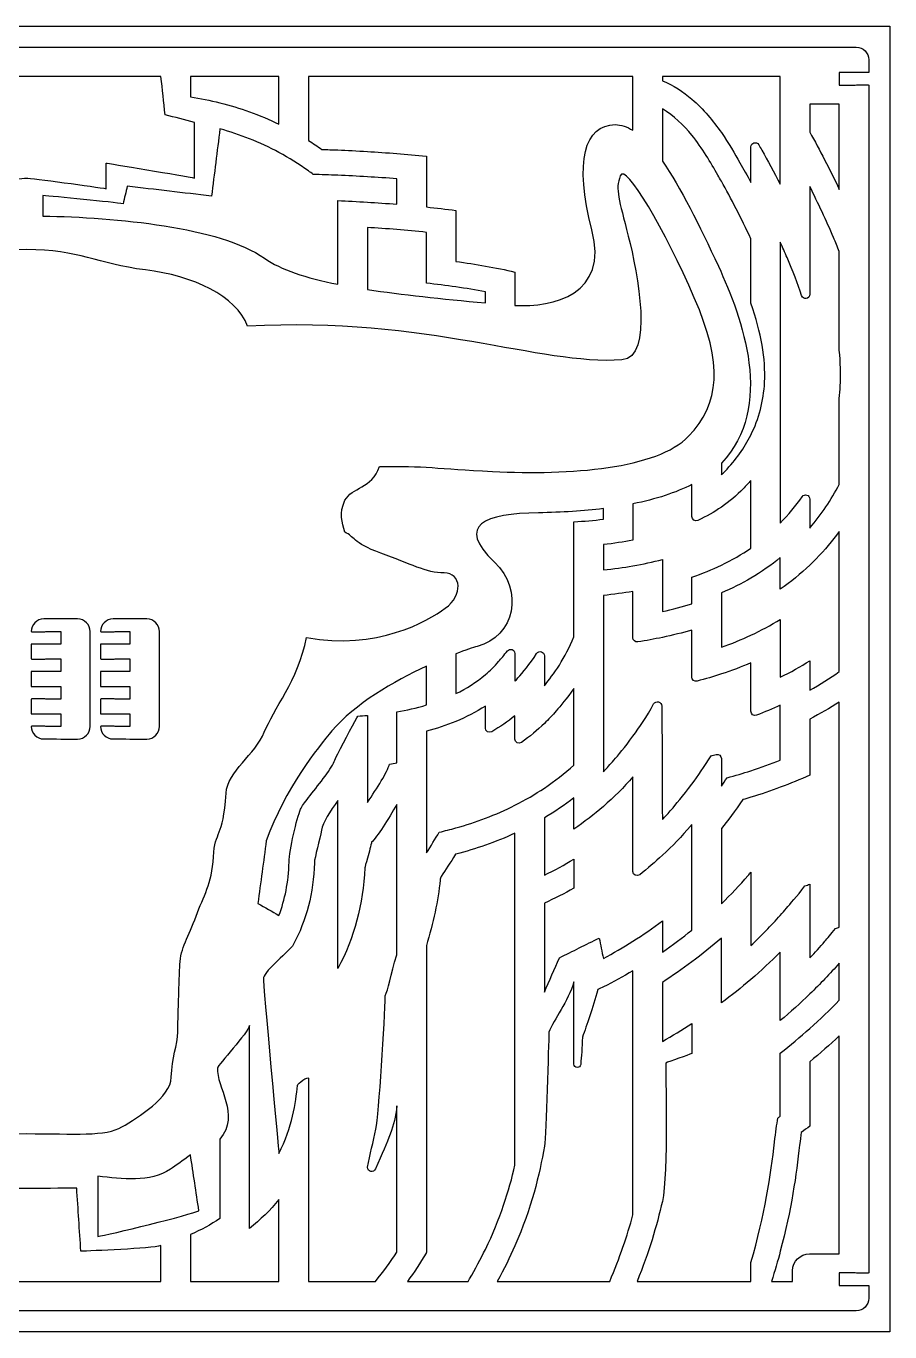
# Model space of a CAD drawing. Extents: x 110 to 520, y 70 to 380.
# Drawn here: x 315 to 520, y 70 to 380 of the extents above; entities that cross this region are included whole.
import ezdxf

# ---------------------------------------------------------------- set-up
doc = ezdxf.new("R2010")
doc.units = 0
doc.header["$MEASUREMENT"] = 0
doc.layers.add('DEFAULT', color=18, linetype='CONTINUOUS')

msp = doc.modelspace()

# ---------------------------------------------------------------- linework, layer by layer
at = {"layer": 'DEFAULT', "color": 18}
msp.add_lwpolyline([(520, 70), (110, 70), (110, 380), (520, 380)], close=True, dxfattribs=at)
at = {"layer": 'DEFAULT', "color": 1}
for points, knots in [([(511.5, 369), (511.72, 369), (512.28, 368.95), (513.25, 368.95), (514.21, 368.95), (515, 368.97), (515, 369), (515, 370), (515, 371), (515, 372), (515, 373.66), (513.66, 375), (512, 375), (380.67, 375), (249.33, 375), (117.99, 375), (116.34, 375), (115, 373.66), (115, 372), (115, 371), (115, 370), (115, 369), (115, 368.97), (115.78, 368.95), (116.75, 368.95), (117.71, 368.95), (118.27, 369), (118.5, 369), (119.66, 369), (120.83, 369), (122, 369), (122, 368), (122, 367), (122, 366), (120.83, 366), (119.66, 366), (118.5, 366), (118.27, 366), (117.71, 366.05), (116.75, 366.05), (115.78, 366.05), (115, 366.03), (115, 366), (115, 272), (115, 178), (115, 84), (115, 83.97), (115.78, 83.95), (116.75, 83.95), (117.71, 83.95), (118.27, 84), (118.5, 84), (119.66, 84), (120.83, 84), (122, 84), (122, 83), (122, 82), (122, 81), (120.83, 81), (119.66, 81), (118.5, 81), (118.27, 81), (117.71, 81.05), (116.75, 81.05), (115.78, 81.05), (115, 81.03), (115, 81), (115, 80), (115, 79), (115, 78), (115, 76.34), (116.34, 75), (117.99, 75), (249.33, 75), (380.67, 75), (512, 75), (513.66, 75), (515, 76.34), (515, 78), (515, 79), (515, 80), (515, 81), (515, 81.03), (514.21, 81.05), (513.25, 81.05), (512.28, 81.05), (511.72, 81), (511.5, 81), (510.33, 81), (509.16, 81), (508, 81), (508, 82), (508, 83), (508, 84), (509.16, 84), (510.33, 84), (511.5, 84), (511.72, 84), (512.28, 83.95), (513.25, 83.95), (514.21, 83.95), (515, 83.97), (515, 84), (515, 178), (515, 272), (515, 366), (515, 366.03), (514.21, 366.05), (513.25, 366.05), (512.28, 366.05), (511.72, 366), (511.5, 366), (510.33, 366), (509.16, 366), (508, 366), (508, 367), (508, 368), (508, 369), (509.16, 369), (510.33, 369), (511.5, 369)], [9.92, 9.92, 9.92, 9.92, 10.92, 10.92, 10.92, 11.94, 11.94, 11.94, 20.45, 20.45, 20.45, 21.45, 21.45, 21.45, 1138.32, 1138.32, 1138.32, 1139.32, 1139.32, 1139.32, 1147.83, 1147.83, 1147.83, 1148.83, 1148.83, 1148.83, 1149.83, 1149.83, 1149.83, 1159.75, 1159.75, 1159.75, 1168.25, 1168.25, 1168.25, 1178.17, 1178.17, 1178.17, 1179.17, 1179.17, 1179.17, 1180.17, 1180.17, 1180.17, 1979.54, 1979.54, 1979.54, 1980.54, 1980.54, 1980.54, 1981.54, 1981.54, 1981.54, 1991.46, 1991.46, 1991.46, 1999.96, 1999.96, 1999.96, 2009.88, 2009.88, 2009.88, 2010.88, 2010.88, 2010.88, 2011.88, 2011.88, 2011.88, 2020.39, 2020.39, 2020.39, 2021.39, 2021.39, 2021.39, 3138.26, 3138.26, 3138.26, 3139.26, 3139.26, 3139.26, 3147.79, 3147.79, 3147.79, 3148.79, 3148.79, 3148.79, 3149.79, 3149.79, 3149.79, 3159.71, 3159.71, 3159.71, 3168.21, 3168.21, 3168.21, 3178.13, 3178.13, 3178.13, 3179.13, 3179.13, 3179.13, 3180.15, 3180.15, 3180.15, 3979.54, 3979.54, 3979.54, 3980.54, 3980.54, 3980.54, 3981.54, 3981.54, 3981.54, 3991.46, 3991.46, 3991.46, 3999.96, 3999.96, 3999.96, 4009.88, 4009.88, 4009.88, 4009.88]), ([(283, 368), (304.33, 368), (325.67, 368), (347, 368), (347.34, 364.98), (347.67, 361.97), (348, 358.95), (350.34, 358.35), (352.67, 357.75), (355, 357.15), (355, 352.75), (355, 348.34), (355, 343.94), (352.7, 344.41), (334, 347.5), (334, 347.5), (334, 345.46), (334, 343.43), (334, 341.39), (331.73, 341.83), (316.11, 343.94), (315, 343.94), (313.89, 343.94), (298.27, 341.83), (296, 341.39), (296, 343.43), (296, 345.46), (296, 347.5), (296, 347.5), (277.3, 344.41), (274.99, 343.94), (274.99, 348.34), (274.99, 352.75), (274.99, 357.15), (277.33, 357.75), (279.66, 358.35), (281.99, 358.95), (282.33, 361.97), (282.66, 364.98), (283, 368)], [25.816685, 25.816685, 25.816685, 25.816685, 207.256685, 207.256685, 207.256685, 233.072271, 233.072271, 233.072271, 253.554793, 253.554793, 253.554793, 291.004793, 291.004793, 291.004793, 292.004793, 292.004793, 292.004793, 309.304793, 309.304793, 309.304793, 310.304793, 310.304793, 310.304793, 311.304793, 311.304793, 311.304793, 328.604793, 328.604793, 328.604793, 329.604793, 329.604793, 329.604793, 367.054793, 367.054793, 367.054793, 387.537315, 387.537315, 387.537315, 413.353999, 413.353999, 413.353999, 413.353999]), ([(354, 368), (361, 368), (368, 368), (375, 368), (375, 364.24), (375, 360.47), (375, 356.71), (372.73, 357.81), (370.39, 358.79), (368, 359.65), (365.71, 360.48), (363.37, 361.2), (361, 361.8), (358.69, 362.39), (356.36, 362.86), (354, 363.22), (354, 364.82), (354, 366.41), (354, 368)], [13.54, 13.54, 13.54, 13.54, 73.07, 73.07, 73.07, 105.08, 105.08, 105.08, 106.08, 106.08, 106.08, 107.08, 107.08, 107.08, 108.08, 108.08, 108.08, 121.62, 121.62, 121.62, 121.62]), ([(382, 368), (407.67, 368), (433.34, 368), (459, 368), (459, 363.75), (459, 359.51), (459, 355.26), (457.6, 356.14), (456.2, 356.61), (454.8, 356.61), (447.58, 356.61), (445.03, 347.93), (449.29, 331.6), (453.31, 316.19), (440.13, 313.25), (431, 313.67), (431, 316.32), (431, 318.97), (431, 321.62), (428.74, 322.14), (426.39, 322.61), (424, 323.04), (421.7, 323.44), (419.36, 323.81), (417, 324.14), (417, 328.17), (417, 332.21), (417, 336.24), (414.66, 336.55), (412.32, 336.82), (410, 337.07), (410, 341.09), (410, 345.11), (410, 349.13), (407.63, 349.37), (405.29, 349.57), (403, 349.75), (400.59, 349.94), (398.25, 350.1), (396, 350.23), (393.54, 350.38), (391.2, 350.5), (389, 350.59), (387.67, 350.64), (386.39, 350.69), (385.18, 350.73), (384.14, 351.46), (383.08, 352.17), (382, 352.84), (382, 357.9), (382, 362.95), (382, 368)], [42.96, 42.96, 42.96, 42.96, 261.23, 261.23, 261.23, 297.34, 297.34, 297.34, 298.34, 298.34, 298.34, 299.34, 299.34, 299.34, 300.34, 300.34, 300.34, 322.88, 322.88, 322.88, 323.88, 323.88, 323.88, 324.88, 324.88, 324.88, 359.19, 359.19, 359.19, 360.19, 360.19, 360.19, 394.39, 394.39, 394.39, 395.39, 395.39, 395.39, 396.39, 396.39, 396.39, 397.39, 397.39, 397.39, 398.39, 398.39, 398.39, 399.39, 399.39, 399.39, 442.35, 442.35, 442.35, 442.35]), ([(466, 368), (475.34, 368), (484.67, 368), (494, 368), (494, 359.49), (494, 350.97), (494, 342.46), (492.52, 345.33), (491.03, 348.08), (489.59, 350.58), (489.36, 350.98), (489.12, 351.4), (488.87, 351.83), (488.36, 352.71), (487, 352.35), (487, 351.33), (487, 348.52), (487, 345.7), (487, 342.88), (486.12, 344.53), (485.25, 346.1), (484.39, 347.58), (483.18, 349.7), (481.74, 352.19), (480, 354.71), (478.08, 357.48), (475.79, 360.3), (473, 362.67), (470.95, 364.42), (468.63, 365.94), (466, 367.03), (466, 367.36), (466, 367.68), (466, 368)], [2.74, 2.74, 2.74, 2.74, 82.11, 82.11, 82.11, 154.52, 154.52, 154.52, 155.52, 155.52, 155.52, 156.52, 156.52, 156.52, 157.52, 157.52, 157.52, 181.47, 181.47, 181.47, 182.47, 182.47, 182.47, 183.47, 183.47, 183.47, 184.47, 184.47, 184.47, 185.47, 185.47, 185.47, 188.21, 188.21, 188.21, 188.21]), ([(466, 360.36), (468.74, 358.76), (471.04, 356.54), (473, 354.1), (475.49, 351.02), (477.47, 347.6), (479.2, 344.59), (479.46, 344.13), (479.73, 343.66), (480, 343.18), (482.31, 339.07), (484.73, 334.34), (487, 329.52), (487, 324.41), (487, 319.3), (487, 314.19), (489.5, 307.14), (490.54, 301.08), (490.26, 295.44), (490.03, 290.99), (488.94, 286.8), (487, 282.91), (485.48, 279.86), (483.44, 276.99), (480.88, 274.33), (480.59, 274.04), (480.3, 273.75), (480, 273.47), (480, 274.39), (480, 275.31), (480, 276.23), (492.73, 289.55), (484.98, 310.78), (479.31, 322.98), (474.76, 332.77), (470.35, 341.72), (466, 347.92), (466, 352.07), (466, 356.21), (466, 360.36)], [35.25, 35.25, 35.25, 35.25, 36.25, 36.25, 36.25, 37.25, 37.25, 37.25, 38.25, 38.25, 38.25, 39.25, 39.25, 39.25, 82.68, 82.68, 82.68, 83.68, 83.68, 83.68, 84.68, 84.68, 84.68, 85.68, 85.68, 85.68, 86.68, 86.68, 86.68, 94.5, 94.5, 94.5, 95.5, 95.5, 95.5, 96.5, 96.5, 96.5, 131.75, 131.75, 131.75, 131.75]), ([(508, 361.47), (508, 354.73), (508, 347.99), (508, 341.25), (505.72, 346.01), (503.32, 350.66), (501, 354.8), (501, 357.02), (501, 359.25), (501, 361.47), (503.34, 361.47), (505.67, 361.47), (508, 361.47)], [19.84, 19.84, 19.84, 19.84, 77.17, 77.17, 77.17, 78.17, 78.17, 78.17, 97.09, 97.09, 97.09, 116.93, 116.93, 116.93, 116.93]), ([(383.15, 344.79), (384.99, 344.74), (386.95, 344.67), (389, 344.58), (391.24, 344.49), (393.58, 344.37), (396, 344.23), (398.27, 344.09), (400.62, 343.93), (403, 343.74), (403, 341.73), (403, 339.72), (403, 337.71), (400.61, 337.91), (398.26, 338.07), (396, 338.21), (393.56, 338.36), (391.21, 338.48), (389, 338.58), (389, 331.95), (389, 325.33), (389, 318.71), (381.39, 320.23), (375.43, 322.18), (371.6, 324.88), (360.96, 332.35), (336.28, 334.61), (319, 334.91), (319, 336.53), (319, 338.15), (319, 339.77), (321.36, 339.58), (335.95, 338.22), (338, 337.78), (338.33, 339.18), (338.67, 340.58), (339, 341.99), (345.67, 341.2), (352.33, 340.42), (359, 339.64), (359.67, 344.96), (360.34, 350.28), (361, 355.6), (363.38, 354.94), (365.72, 354.16), (368, 353.25), (370.4, 352.29), (372.74, 351.21), (375, 349.99), (377.43, 348.68), (379.77, 347.23), (382, 345.62), (382.39, 345.35), (382.77, 345.07), (383.15, 344.79)], [1, 1, 1, 1, 2, 2, 2, 3, 3, 3, 4, 4, 4, 21.07, 21.07, 21.07, 22.07, 22.07, 22.07, 23.07, 23.07, 23.07, 79.39, 79.39, 79.39, 80.39, 80.39, 80.39, 81.39, 81.39, 81.39, 95.18, 95.18, 95.18, 96.18, 96.18, 96.18, 108.441068, 108.441068, 108.441068, 165.530871, 165.530871, 165.530871, 211.144647, 211.144647, 211.144647, 212.144647, 212.144647, 212.144647, 213.144647, 213.144647, 213.144647, 214.144647, 214.144647, 214.144647, 215.144647, 215.144647, 215.144647, 215.144647]), ([(355.34, 168.69), (353.6, 163.83), (351.61, 161.09), (351.48, 157.23), (351.35, 153.37), (351.23, 151.63), (350.98, 141.25), (350.9, 137.9), (349.61, 135.24), (349.46, 130.44), (349.31, 125.65), (341.55, 120.94), (337.75, 118.66), (333.94, 116.37), (326.57, 117.06), (315, 117.06), (303.43, 117.06), (296.06, 116.37), (292.25, 118.66), (288.45, 120.94), (280.69, 125.65), (280.54, 130.44), (280.39, 135.24), (279.1, 137.9), (279.02, 141.25), (278.77, 151.63), (278.65, 153.37), (278.52, 157.23), (278.39, 161.09), (276.4, 163.83), (274.66, 168.69), (272.91, 173.54), (270.92, 176.16), (270.55, 182.76), (270.18, 189.35), (268.21, 186.94), (267.55, 197.86), (267.23, 203.09), (260.59, 207.03), (258.47, 212.39), (256.35, 217.74), (250.49, 224.63), (248.44, 234.82), (231.78, 231.78), (219.77, 238.68), (215.51, 241.8), (211.25, 244.92), (211.63, 250.17), (215.81, 250.17), (219.99, 250.17), (223.8, 252.37), (230.8, 254.88), (237.79, 257.39), (237.03, 258.91), (239.31, 259.82), (239.95, 262.26), (240.81, 264.31), (239.31, 267.42), (237.82, 270.53), (232.82, 270.16), (231.14, 275.45), (220.43, 275.64), (217.51, 274.94), (204.33, 274.27), (185.77, 273.34), (165.23, 274.88), (157.78, 282.64), (150.32, 290.4), (149.56, 299.68), (156.41, 315.5), (163.25, 331.32), (172.78, 347.8), (174, 344.46), (175.22, 341.11), (174.31, 338.98), (172.08, 330.15), (169.85, 321.33), (165.98, 301.25), (173.6, 300.75), (193.27, 299.43), (219.23, 310.99), (262.44, 308.76), (265.07, 315.96), (275.41, 320.75), (286.69, 322.13), (298.21, 323.53), (302.3, 326.94), (315, 326.94), (327.7, 326.94), (331.79, 323.53), (343.31, 322.13), (354.59, 320.75), (364.93, 315.96), (367.56, 308.76), (410.76, 310.99), (436.73, 299.43), (456.4, 300.75), (464.02, 301.25), (460.15, 321.33), (457.92, 330.15), (455.69, 338.98), (454.78, 341.11), (456, 344.46), (457.22, 347.8), (466.75, 331.32), (473.59, 315.5), (480.44, 299.68), (479.68, 290.4), (472.22, 282.64), (464.77, 274.88), (444.23, 273.34), (425.67, 274.27), (412.49, 274.94), (409.57, 275.64), (398.86, 275.45), (397.18, 270.16), (392.18, 270.53), (390.68, 267.42), (389.19, 264.31), (390.05, 262.26), (390.68, 259.82), (392.97, 258.91), (392.21, 257.39), (399.2, 254.88), (406.2, 252.37), (410.01, 250.17), (414.19, 250.17), (418.37, 250.17), (418.75, 244.92), (414.49, 241.8), (410.23, 238.68), (398.22, 231.78), (381.56, 234.82), (379.51, 224.63), (373.65, 217.74), (371.53, 212.39), (369.41, 207.03), (362.77, 203.09), (362.45, 197.86), (361.79, 186.94), (359.82, 189.35), (359.45, 182.76), (359.08, 176.16), (357.09, 173.54), (355.34, 168.69)], [1, 1, 1, 1, 2, 2, 2, 3, 3, 3, 4, 4, 4, 5, 5, 5, 6, 6, 6, 7, 7, 7, 8, 8, 8, 9, 9, 9, 10, 10, 10, 11, 11, 11, 12, 12, 12, 13, 13, 13, 14, 14, 14, 15, 15, 15, 16, 16, 16, 17, 17, 17, 18, 18, 18, 19, 19, 19, 20, 20, 20, 21, 21, 21, 22, 22, 22, 23, 23, 23, 24, 24, 24, 25, 25, 25, 26, 26, 26, 27, 27, 27, 28, 28, 28, 29, 29, 29, 30, 30, 30, 31, 31, 31, 32, 32, 32, 33, 33, 33, 34, 34, 34, 35, 35, 35, 36, 36, 36, 37, 37, 37, 38, 38, 38, 39, 39, 39, 40, 40, 40, 41, 41, 41, 42, 42, 42, 43, 43, 43, 44, 44, 44, 45, 45, 45, 46, 46, 46, 47, 47, 47, 48, 48, 48, 49, 49, 49, 49]), ([(508.23, 294.53), (508.18, 293.55), (508.1, 292.58), (508, 291.62), (508, 284.8), (508, 277.99), (508, 271.18), (506.1, 267.56), (503.76, 264.11), (501, 260.83), (501, 263.13), (501, 265.42), (501, 267.71), (501, 268.69), (499.75, 269.08), (499.18, 268.28), (497.65, 266.11), (495.92, 264.02), (494, 262.02), (494, 284.23), (494, 306.45), (494, 328.67), (494.55, 327.46), (495.09, 326.24), (495.62, 325.04), (496.97, 321.9), (498.12, 318.9), (499.05, 316.02), (499.41, 314.94), (501, 315.19), (501, 316.33), (501, 324.86), (501, 333.39), (501, 341.92), (502.97, 337.95), (504.89, 333.83), (506.63, 329.8), (507.11, 328.69), (507.57, 327.59), (508, 326.5), (508, 318.69), (508, 310.88), (508, 303.07), (508.3, 300.17), (508.37, 297.34), (508.23, 294.53)], [1, 1, 1, 1, 2, 2, 2, 59.93, 59.93, 59.93, 60.93, 60.93, 60.93, 80.42, 80.42, 80.42, 81.42, 81.42, 81.42, 82.42, 82.42, 82.42, 271.37, 271.37, 271.37, 272.37, 272.37, 272.37, 273.37, 273.37, 273.37, 274.37, 274.37, 274.37, 346.89, 346.89, 346.89, 347.89, 347.89, 347.89, 348.89, 348.89, 348.89, 415.31, 415.31, 415.31, 416.31, 416.31, 416.31, 416.31]), ([(417, 318.08), (419.37, 317.74), (421.71, 317.36), (424, 316.94), (424, 316.05), (424, 315.16), (424, 314.28), (413.57, 315.25), (404.1, 316.22), (396, 317.48), (396, 322.38), (396, 327.29), (396, 332.2), (398.26, 332.06), (400.6, 331.89), (403, 331.69), (405.3, 331.5), (407.64, 331.28), (410, 331.03), (410, 327), (410, 322.98), (410, 318.96), (412.33, 318.7), (414.68, 318.41), (417, 318.08)], [1, 1, 1, 1, 2, 2, 2, 9.55, 9.55, 9.55, 10.55, 10.55, 10.55, 52.28, 52.28, 52.28, 53.28, 53.28, 53.28, 54.28, 54.28, 54.28, 88.48, 88.48, 88.48, 89.48, 89.48, 89.48, 89.48]), ([(473, 249.19), (473, 247.08), (473, 244.98), (473, 242.87), (470.77, 242.17), (468.43, 241.56), (466, 241.01), (466, 245.13), (466, 249.25), (466, 253.36), (463.78, 252.78), (461.45, 252.28), (459, 251.86), (456.77, 251.47), (454.43, 251.14), (452, 250.88), (452, 252.89), (452, 254.89), (452, 256.9), (454.45, 257.18), (456.78, 257.52), (459, 257.94), (459, 260.82), (459, 263.7), (459, 266.58), (464.53, 267.69), (469.21, 269.23), (473, 271.18), (473, 268.64), (473, 266.1), (473, 263.56), (473, 262.83), (473.77, 262.34), (474.43, 262.65), (476.45, 263.6), (478.31, 264.65), (480, 265.81), (481.94, 267.13), (483.67, 268.58), (485.2, 270.17), (485.83, 270.83), (486.43, 271.49), (487, 272.16), (487, 266.8), (487, 261.43), (487, 256.06), (484.85, 254.58), (482.52, 253.23), (480, 252.02), (477.81, 250.97), (475.48, 250.03), (473, 249.19)], [1, 1, 1, 1, 18.9, 18.9, 18.9, 19.9, 19.9, 19.9, 54.9, 54.9, 54.9, 55.9, 55.9, 55.9, 56.9, 56.9, 56.9, 73.98, 73.98, 73.98, 74.98, 74.98, 74.98, 99.48, 99.48, 99.48, 100.48, 100.48, 100.48, 122.07, 122.07, 122.07, 123.07, 123.07, 123.07, 124.07, 124.07, 124.07, 125.07, 125.07, 125.07, 126.07, 126.07, 126.07, 171.72, 171.72, 171.72, 172.72, 172.72, 172.72, 173.72, 173.72, 173.72, 173.72]), ([(438, 223.41), (438, 225.77), (438, 228.13), (438, 230.49), (438, 231.49), (436.71, 231.87), (436.16, 231.04), (434.5, 228.51), (432.82, 226.54), (431.7, 225.24), (431.47, 224.97), (431.24, 224.71), (431, 224.45), (431, 226.65), (431, 228.84), (431, 231.03), (431, 231.98), (429.8, 232.4), (429.22, 231.65), (428.45, 230.66), (427.73, 229.82), (427.15, 229.15), (426.18, 228.01), (425.12, 226.98), (424, 226.03), (421.87, 224.23), (419.5, 222.74), (417, 221.52), (417, 224.68), (417, 227.84), (417, 231), (419.27, 231.87), (421.05, 232.46), (422.06, 232.72), (430.98, 235.07), (433.2, 246.04), (426.16, 252.77), (416.91, 261.62), (423.78, 264.29), (436.62, 264.47), (442.2, 264.54), (447.33, 264.88), (452, 265.46), (452, 264.62), (452, 263.77), (452, 262.93), (449.78, 262.67), (447.44, 262.46), (445, 262.32), (445, 253.21), (445, 244.1), (445, 234.99), (442.99, 230), (440.15, 226.06), (438, 223.41)], [1, 1, 1, 1, 21.07, 21.07, 21.07, 22.07, 22.07, 22.07, 23.07, 23.07, 23.07, 24.07, 24.07, 24.07, 42.71, 42.71, 42.71, 43.71, 43.71, 43.71, 44.71, 44.71, 44.71, 45.71, 45.71, 45.71, 46.71, 46.71, 46.71, 73.57, 73.57, 73.57, 74.57, 74.57, 74.57, 75.57, 75.57, 75.57, 76.57, 76.57, 76.57, 77.57, 77.57, 77.57, 84.73, 84.73, 84.73, 85.73, 85.73, 85.73, 163.19, 163.19, 163.19, 164.19, 164.19, 164.19, 164.19]), ([(508, 226.77), (505.76, 225.19), (503.43, 223.71), (501, 222.33), (501, 224.66), (501, 226.99), (501, 229.32), (498.77, 227.92), (496.43, 226.62), (494, 225.42), (494, 229.99), (494, 234.56), (494, 239.13), (491.78, 237.78), (489.45, 236.53), (487, 235.4), (484.77, 234.35), (482.44, 233.4), (480, 232.54), (480, 236.84), (480, 241.14), (480, 245.43), (482.48, 246.49), (484.81, 247.66), (487, 248.95), (489.52, 250.42), (491.85, 252.05), (494, 253.83), (494, 251.32), (494, 248.81), (494, 246.3), (496.51, 248.05), (498.85, 249.96), (501, 252.05), (501.51, 252.53), (502.01, 253.03), (502.5, 253.55), (504.51, 255.62), (506.34, 257.77), (508, 260), (508, 248.92), (508, 237.84), (508, 226.77)], [94.2, 94.2, 94.2, 94.2, 95.2, 95.2, 95.2, 115.02, 115.02, 115.02, 116.02, 116.02, 116.02, 154.87, 154.87, 154.87, 155.87, 155.87, 155.87, 156.87, 156.87, 156.87, 193.42, 193.42, 193.42, 194.42, 194.42, 194.42, 195.42, 195.42, 195.42, 216.76, 216.76, 216.76, 217.76, 217.76, 217.76, 218.76, 218.76, 218.76, 219.76, 219.76, 219.76, 313.96, 313.96, 313.96, 313.96]), ([(488.35, 216.41), (490.29, 217.15), (492.17, 217.93), (494, 218.77), (494, 214.42), (494, 210.07), (494, 205.73), (491.73, 204.83), (489.4, 203.99), (487, 203.22), (485.16, 202.63), (483.27, 202.06), (481.35, 201.54), (480.9, 200.85), (480.45, 200.17), (480, 199.53), (480, 201.71), (480, 203.9), (480, 206.09), (480, 206.74), (479.38, 207.22), (478.75, 207.06), (478.35, 206.95), (477.96, 206.85), (477.55, 206.75), (475.98, 204.21), (474.42, 201.96), (473, 200.05), (470.87, 197.19), (469.08, 195.1), (468.14, 193.99), (467.45, 193.18), (466.73, 192.39), (466, 191.61), (466, 191.61), (465.96, 210.22), (465.87, 218.58), (465.85, 219.61), (464.42, 219.98), (463.93, 219.08), (462.28, 216.1), (460.56, 213.52), (459, 211.39), (457.11, 208.78), (455.45, 206.85), (454.47, 205.71), (453.68, 204.78), (452.85, 203.88), (452, 203), (452, 216.95), (452, 230.89), (452, 244.84), (454.42, 245.1), (456.75, 245.4), (459, 245.77), (459, 242.11), (459, 238.45), (459, 234.79), (459, 234.18), (459.55, 233.71), (460.16, 233.8), (462.16, 234.11), (464.11, 234.47), (466, 234.87), (468.42, 235.38), (470.75, 235.96), (473, 236.6), (473, 232.89), (473, 229.18), (473, 225.46), (473, 224.81), (473.62, 224.32), (474.25, 224.49), (476.22, 225.01), (478.14, 225.58), (480, 226.2), (482.42, 226.99), (484.75, 227.86), (487, 228.82), (487, 225), (487, 221.17), (487, 217.35), (487, 216.65), (487.7, 216.16), (488.35, 216.41)], [1, 1, 1, 1, 2, 2, 2, 38.97, 38.97, 38.97, 39.97, 39.97, 39.97, 40.97, 40.97, 40.97, 41.97, 41.97, 41.97, 60.57, 60.57, 60.57, 61.57, 61.57, 61.57, 62.57, 62.57, 62.57, 63.57, 63.57, 63.57, 64.57, 64.57, 64.57, 65.57, 65.57, 65.57, 66.57, 66.57, 66.57, 67.57, 67.57, 67.57, 68.57, 68.57, 68.57, 69.57, 69.57, 69.57, 70.57, 70.57, 70.57, 189.18, 189.18, 189.18, 190.18, 190.18, 190.18, 221.31, 221.31, 221.31, 222.31, 222.31, 222.31, 223.31, 223.31, 223.31, 224.31, 224.31, 224.31, 255.9, 255.9, 255.9, 256.9, 256.9, 256.9, 257.9, 257.9, 257.9, 258.9, 258.9, 258.9, 291.43, 291.43, 291.43, 292.43, 292.43, 292.43, 292.43]), ([(330.21, 236.25), (330.21, 228.75), (330.21, 221.25), (330.21, 213.76), (330.21, 212.1), (328.87, 210.75), (327.21, 210.75), (324.55, 210.75), (321.88, 210.76), (319.21, 210.76), (317.56, 210.76), (316.21, 212.1), (316.21, 213.76), (316.21, 213.78), (316.99, 213.8), (317.96, 213.8), (318.93, 213.8), (319.43, 213.76), (319.71, 213.76), (320.88, 213.76), (322.04, 213.76), (323.21, 213.76), (323.21, 214.75), (323.21, 215.75), (323.21, 216.75), (322.04, 216.75), (320.88, 216.75), (319.71, 216.75), (319.43, 216.75), (318.93, 216.7), (317.96, 216.7), (316.99, 216.7), (316.21, 216.73), (316.21, 216.75), (316.21, 217.92), (316.21, 219.09), (316.21, 220.25), (316.21, 220.28), (316.99, 220.3), (317.96, 220.3), (318.93, 220.3), (319.43, 220.25), (319.71, 220.25), (320.88, 220.25), (322.04, 220.25), (323.21, 220.25), (323.21, 221.25), (323.21, 222.25), (323.21, 223.25), (322.04, 223.25), (320.88, 223.25), (319.71, 223.25), (319.43, 223.25), (318.93, 223.2), (317.96, 223.2), (316.99, 223.2), (316.21, 223.22), (316.21, 223.25), (316.21, 224.42), (316.21, 225.59), (316.21, 226.75), (316.21, 226.78), (316.99, 226.8), (317.96, 226.8), (318.93, 226.8), (319.43, 226.75), (319.71, 226.75), (320.88, 226.75), (322.04, 226.75), (323.21, 226.75), (323.21, 227.75), (323.21, 228.75), (323.21, 229.75), (322.04, 229.75), (320.88, 229.75), (319.71, 229.75), (319.43, 229.75), (318.93, 229.7), (317.96, 229.7), (316.99, 229.7), (316.21, 229.72), (316.21, 229.75), (316.21, 230.92), (316.21, 232.08), (316.21, 233.25), (316.21, 233.27), (316.99, 233.3), (317.96, 233.3), (318.93, 233.3), (319.43, 233.25), (319.71, 233.25), (320.88, 233.25), (322.04, 233.25), (323.21, 233.25), (323.21, 234.25), (323.21, 235.25), (323.21, 236.24), (322.04, 236.24), (320.88, 236.24), (319.71, 236.24), (319.43, 236.24), (318.93, 236.2), (317.96, 236.2), (316.99, 236.2), (316.21, 236.22), (316.21, 236.24), (316.21, 237.9), (317.56, 239.25), (319.21, 239.25), (321.88, 239.25), (324.55, 239.25), (327.21, 239.25), (328.87, 239.25), (330.21, 237.91), (330.21, 236.25)], [1, 1, 1, 1, 64.76, 64.76, 64.76, 65.76, 65.76, 65.76, 88.430002, 88.430002, 88.430002, 89.430002, 89.430002, 89.430002, 90.430002, 90.430002, 90.430002, 91.430002, 91.430002, 91.430002, 101.350002, 101.350002, 101.350002, 109.850002, 109.850002, 109.850002, 119.770002, 119.770002, 119.770002, 120.770002, 120.770002, 120.770002, 121.770002, 121.770002, 121.770002, 131.690002, 131.690002, 131.690002, 132.690002, 132.690002, 132.690002, 133.690002, 133.690002, 133.690002, 143.610002, 143.610002, 143.610002, 152.110002, 152.110002, 152.110002, 162.030002, 162.030002, 162.030002, 163.030002, 163.030002, 163.030002, 164.030002, 164.030002, 164.030002, 173.950002, 173.950002, 173.950002, 174.950002, 174.950002, 174.950002, 175.950002, 175.950002, 175.950002, 185.870002, 185.870002, 185.870002, 194.370002, 194.370002, 194.370002, 204.290002, 204.290002, 204.290002, 205.290002, 205.290002, 205.290002, 206.290002, 206.290002, 206.290002, 216.200002, 216.200002, 216.200002, 217.200002, 217.200002, 217.200002, 218.200002, 218.200002, 218.200002, 228.120002, 228.120002, 228.120002, 236.620002, 236.620002, 236.620002, 246.540002, 246.540002, 246.540002, 247.540002, 247.540002, 247.540002, 248.540002, 248.540002, 248.540002, 249.540002, 249.540002, 249.540002, 272.210002, 272.210002, 272.210002, 273.210002, 273.210002, 273.210002, 273.210002]), ([(346.64, 236.25), (346.64, 228.75), (346.64, 221.25), (346.64, 213.76), (346.64, 212.1), (345.29, 210.75), (343.64, 210.75), (340.97, 210.75), (338.3, 210.76), (335.64, 210.76), (333.98, 210.76), (332.64, 212.1), (332.64, 213.76), (332.64, 213.78), (333.42, 213.8), (334.39, 213.8), (335.35, 213.8), (335.85, 213.76), (336.14, 213.76), (337.3, 213.76), (338.47, 213.76), (339.64, 213.76), (339.64, 214.75), (339.64, 215.75), (339.64, 216.75), (338.47, 216.75), (337.3, 216.75), (336.14, 216.75), (335.85, 216.75), (335.35, 216.7), (334.39, 216.7), (333.42, 216.7), (332.64, 216.73), (332.64, 216.75), (332.64, 217.92), (332.64, 219.09), (332.64, 220.25), (332.64, 220.28), (333.42, 220.3), (334.39, 220.3), (335.35, 220.3), (335.85, 220.25), (336.14, 220.25), (337.3, 220.25), (338.47, 220.25), (339.64, 220.25), (339.64, 221.25), (339.64, 222.25), (339.64, 223.25), (338.47, 223.25), (337.3, 223.25), (336.14, 223.25), (335.85, 223.25), (335.35, 223.2), (334.39, 223.2), (333.42, 223.2), (332.64, 223.22), (332.64, 223.25), (332.64, 224.42), (332.64, 225.59), (332.64, 226.75), (332.64, 226.78), (333.42, 226.8), (334.39, 226.8), (335.35, 226.8), (335.85, 226.75), (336.14, 226.75), (337.3, 226.75), (338.47, 226.75), (339.64, 226.75), (339.64, 227.75), (339.64, 228.75), (339.64, 229.75), (338.47, 229.75), (337.3, 229.75), (336.14, 229.75), (335.85, 229.75), (335.35, 229.7), (334.39, 229.7), (333.42, 229.7), (332.64, 229.72), (332.64, 229.75), (332.64, 230.92), (332.64, 232.08), (332.64, 233.25), (332.64, 233.27), (333.42, 233.3), (334.39, 233.3), (335.35, 233.3), (335.85, 233.25), (336.14, 233.25), (337.3, 233.25), (338.47, 233.25), (339.64, 233.25), (339.64, 234.25), (339.64, 235.25), (339.64, 236.24), (338.47, 236.24), (337.3, 236.24), (336.14, 236.24), (335.85, 236.24), (335.35, 236.2), (334.39, 236.2), (333.42, 236.2), (332.64, 236.22), (332.64, 236.24), (332.64, 237.9), (333.98, 239.25), (335.64, 239.25), (338.3, 239.25), (340.97, 239.25), (343.64, 239.25), (345.29, 239.25), (346.64, 237.91), (346.64, 236.25)], [1, 1, 1, 1, 64.76, 64.76, 64.76, 65.76, 65.76, 65.76, 88.430002, 88.430002, 88.430002, 89.430002, 89.430002, 89.430002, 90.430002, 90.430002, 90.430002, 91.430002, 91.430002, 91.430002, 101.350002, 101.350002, 101.350002, 109.850002, 109.850002, 109.850002, 119.770002, 119.770002, 119.770002, 120.770002, 120.770002, 120.770002, 121.770002, 121.770002, 121.770002, 131.690002, 131.690002, 131.690002, 132.690002, 132.690002, 132.690002, 133.690002, 133.690002, 133.690002, 143.610002, 143.610002, 143.610002, 152.110002, 152.110002, 152.110002, 162.030002, 162.030002, 162.030002, 163.030002, 163.030002, 163.030002, 164.030002, 164.030002, 164.030002, 173.950002, 173.950002, 173.950002, 174.950002, 174.950002, 174.950002, 175.950002, 175.950002, 175.950002, 185.870002, 185.870002, 185.870002, 194.370002, 194.370002, 194.370002, 204.290002, 204.290002, 204.290002, 205.290002, 205.290002, 205.290002, 206.290002, 206.290002, 206.290002, 216.200002, 216.200002, 216.200002, 217.200002, 217.200002, 217.200002, 218.200002, 218.200002, 218.200002, 228.120002, 228.120002, 228.120002, 236.620002, 236.620002, 236.620002, 246.540002, 246.540002, 246.540002, 247.540002, 247.540002, 247.540002, 248.540002, 248.540002, 248.540002, 249.540002, 249.540002, 249.540002, 272.210002, 272.210002, 272.210002, 273.210002, 273.210002, 273.210002, 273.210002]), ([(403, 205.06), (402.42, 204.97), (401.84, 204.89), (401.25, 204.82), (400.69, 202.83), (398.3, 199.12), (396, 195.67), (396, 202.57), (396, 209.46), (396, 216.36), (395.21, 216.29), (394.44, 216.25), (393.7, 216.21), (393.35, 215.54), (390.51, 210.24), (389, 207.26), (388.57, 206.41), (388.24, 205.74), (388.12, 205.44), (387.27, 203.27), (384.12, 199.58), (382, 196.84), (381.12, 195.7), (380.42, 194.72), (380.14, 194.09), (379.23, 192.05), (377.49, 184.34), (377.41, 181.56), (377.28, 176.72), (376.42, 172.59), (375, 168.88), (373.34, 169.83), (371.67, 170.78), (370, 171.72), (370.67, 176.68), (371.34, 181.65), (372, 186.61), (376.42, 198.95), (384.28, 208.79), (387.57, 212.67), (392.99, 219.08), (402.29, 224.43), (410, 228.01), (410, 224.95), (410, 221.89), (410, 218.83), (407.66, 218.13), (405.3, 217.6), (403, 217.21), (403, 213.16), (403, 209.11), (403, 205.06)], [34.45, 34.45, 34.45, 34.45, 35.45, 35.45, 35.45, 36.45, 36.45, 36.45, 95.08, 95.08, 95.08, 96.08, 96.08, 96.08, 97.08, 97.08, 97.08, 98.08, 98.08, 98.08, 99.08, 99.08, 99.08, 100.08, 100.08, 100.08, 101.08, 101.08, 101.08, 102.08, 102.08, 102.08, 118.385671, 118.385671, 118.385671, 160.964878, 160.964878, 160.964878, 161.964878, 161.964878, 161.964878, 162.964878, 162.964878, 162.964878, 189.004878, 189.004878, 189.004878, 190.004878, 190.004878, 190.004878, 224.454878, 224.454878, 224.454878, 224.454878]), ([(417, 214.94), (419.42, 215.94), (421.78, 217.14), (424, 218.58), (424, 216.84), (424, 215.1), (424, 213.35), (424, 212.58), (424.84, 212.1), (425.51, 212.49), (427.47, 213.63), (429.3, 214.89), (431, 216.26), (431, 214.42), (431, 212.59), (431, 210.75), (431, 209.94), (431.92, 209.46), (432.58, 209.93), (434.53, 211.32), (436.33, 212.83), (438, 214.45), (438.99, 215.4), (439.93, 216.39), (440.81, 217.43), (441.81, 218.59), (443.34, 220.38), (445, 222.72), (445, 216.67), (445, 210.62), (445, 204.57), (442.84, 202.6), (440.5, 200.78), (438, 199.11), (435.79, 197.63), (433.46, 196.26), (431, 195.03), (428.76, 193.89), (426.43, 192.86), (424, 191.94), (421.74, 191.08), (419.41, 190.31), (417, 189.64), (415.71, 189.28), (414.39, 188.94), (413.05, 188.64), (412.11, 187.03), (411.05, 185.31), (410, 183.71), (410, 193.33), (410, 202.96), (410, 212.59), (412.36, 213.21), (414.71, 213.98), (417, 214.94)], [1, 1, 1, 1, 2, 2, 2, 16.82, 16.82, 16.82, 17.82, 17.82, 17.82, 18.82, 18.82, 18.82, 34.43, 34.43, 34.43, 35.43, 35.43, 35.43, 36.43, 36.43, 36.43, 37.43, 37.43, 37.43, 38.43, 38.43, 38.43, 89.87, 89.87, 89.87, 90.87, 90.87, 90.87, 91.87, 91.87, 91.87, 92.87, 92.87, 92.87, 93.87, 93.87, 93.87, 94.87, 94.87, 94.87, 95.87, 95.87, 95.87, 177.74, 177.74, 177.74, 178.74, 178.74, 178.74, 178.74]), ([(508, 166.09), (507.7, 165.97), (507.4, 165.86), (507.1, 165.75), (506, 164.41), (505.14, 163.41), (504.58, 162.75), (503.42, 161.4), (502.23, 160.07), (501, 158.77), (501, 164.61), (501, 170.45), (501, 176.3), (500.61, 176.16), (500.23, 176.02), (499.84, 175.88), (497.85, 173.34), (496.29, 171.52), (495.47, 170.56), (494.99, 170), (494.5, 169.44), (494, 168.89), (491.8, 166.42), (489.46, 164.03), (487, 161.73), (487, 167.53), (487, 173.33), (487, 179.13), (486.75, 178.83), (486.53, 178.57), (486.36, 178.37), (484.36, 176.04), (482.24, 173.79), (480, 171.62), (480, 177.58), (480, 183.53), (480, 189.49), (481.44, 191.28), (483.23, 193.62), (485.11, 196.36), (485.74, 196.55), (486.38, 196.74), (487, 196.93), (489.39, 197.66), (491.73, 198.44), (494, 199.29), (496.39, 200.18), (498.73, 201.14), (501, 202.16), (501, 206.6), (501, 211.05), (501, 215.5), (503.42, 216.75), (505.75, 218.09), (508, 219.53), (508, 201.72), (508, 183.91), (508, 166.09)], [151.46, 151.46, 151.46, 151.46, 152.46, 152.46, 152.46, 153.46, 153.46, 153.46, 154.46, 154.46, 154.46, 204.15, 204.15, 204.15, 205.15, 205.15, 205.15, 206.15, 206.15, 206.15, 207.15, 207.15, 207.15, 208.15, 208.15, 208.15, 257.46, 257.46, 257.46, 258.46, 258.46, 258.46, 259.46, 259.46, 259.46, 310.1, 310.1, 310.1, 311.1, 311.1, 311.1, 312.1, 312.1, 312.1, 313.1, 313.1, 313.1, 314.1, 314.1, 314.1, 351.92, 351.92, 351.92, 352.92, 352.92, 352.92, 504.38, 504.38, 504.38, 504.38]), ([(452, 158.65), (451.67, 160.27), (451.33, 161.89), (451, 163.51), (447.86, 161.95), (444.72, 160.38), (441.58, 158.82), (440.39, 156.11), (439.19, 153.39), (438, 150.67), (438, 157.71), (438, 164.76), (438, 171.8), (440.41, 172.88), (442.74, 174.06), (445, 175.32), (445, 177.63), (445, 179.94), (445, 182.25), (442.75, 180.88), (440.42, 179.6), (438, 178.42), (438, 182.96), (438, 187.49), (438, 192.03), (440.46, 193.48), (442.8, 195.06), (445, 196.76), (445, 194.3), (445, 191.83), (445, 189.37), (447.46, 191.04), (449.8, 192.83), (452, 194.74), (454.52, 196.93), (456.86, 199.28), (459, 201.78), (459, 194.29), (459, 186.81), (459, 179.32), (459, 178.48), (459.97, 178.02), (460.63, 178.54), (462.49, 180), (464.28, 181.54), (466, 183.14), (468.38, 185.34), (470.61, 187.66), (472.69, 190.09), (472.79, 190.2), (472.89, 190.32), (473, 190.45), (473, 182.11), (473, 173.76), (473, 165.41), (470.75, 163.59), (468.42, 161.84), (466, 160.17), (466, 162.63), (466, 165.09), (466, 167.55), (463.75, 165.86), (461.41, 164.25), (459, 162.73), (456.74, 161.29), (454.4, 159.92), (452, 158.65)], [1, 1, 1, 1, 15.059819, 15.059819, 15.059819, 44.88459, 44.88459, 44.88459, 70.117287, 70.117287, 70.117287, 130.007287, 130.007287, 130.007287, 131.007287, 131.007287, 131.007287, 150.657287, 150.657287, 150.657287, 151.657287, 151.657287, 151.657287, 190.217287, 190.217287, 190.217287, 191.217287, 191.217287, 191.217287, 212.157287, 212.157287, 212.157287, 213.157287, 213.157287, 213.157287, 214.157287, 214.157287, 214.157287, 277.817287, 277.817287, 277.817287, 278.817287, 278.817287, 278.817287, 279.817287, 279.817287, 279.817287, 280.817287, 280.817287, 280.817287, 281.817287, 281.817287, 281.817287, 352.787287, 352.787287, 352.787287, 353.787287, 353.787287, 353.787287, 374.717287, 374.717287, 374.717287, 375.717287, 375.717287, 375.717287, 376.717287, 376.717287, 376.717287, 376.717287]), ([(403, 159.48), (401.44, 154.8), (400.91, 151.03), (400.24, 149.81), (400.19, 144.59), (398.69, 121.29), (398, 118.15), (397.33, 115.13), (396.67, 112.11), (396, 109.09), (396, 108), (397.49, 107.7), (397.92, 108.69), (401.11, 115.95), (402.39, 118.55), (403, 123.64), (403, 112.07), (403, 100.51), (403, 88.95), (401.43, 86.52), (399.73, 84.2), (397.91, 82), (392.61, 82), (387.3, 82), (382, 82), (382, 98.07), (382, 114.14), (382, 130.21), (382, 130.83), (379.43, 128.87), (379.39, 128.5), (379.01, 124.45), (378.13, 118.57), (375, 112.36), (375, 112.36), (371.15, 153.04), (371.34, 154.11), (371.63, 155.79), (377.71, 160.6), (378.38, 161.87), (379.97, 164.83), (381.17, 167.9), (382, 171.13), (382.85, 174.39), (383.31, 177.79), (383.41, 181.39), (383.45, 182.63), (384.76, 186.97), (385.11, 189.11), (385.4, 190.9), (387.14, 193.56), (389, 196.17), (389, 182.87), (389, 169.57), (389, 156.28), (392.93, 163.66), (395.02, 171.49), (395.37, 180.17), (395.41, 180.32), (395.69, 181.3), (396, 182.44), (396.41, 183.92), (396.88, 185.68), (397, 186.26), (398.28, 187.48), (400.97, 191.78), (403, 195.23), (403, 183.31), (403, 171.4), (403, 159.48)], [101.34, 101.34, 101.34, 101.34, 102.34, 102.34, 102.34, 103.34, 103.34, 103.34, 129.658034, 129.658034, 129.658034, 130.658034, 130.658034, 130.658034, 131.658034, 131.658034, 131.658034, 229.998034, 229.998034, 229.998034, 230.998034, 230.998034, 230.998034, 276.078034, 276.078034, 276.078034, 412.728034, 412.728034, 412.728034, 413.728034, 413.728034, 413.728034, 414.728034, 414.728034, 414.728034, 415.728034, 415.728034, 415.728034, 416.728034, 416.728034, 416.728034, 417.728034, 417.728034, 417.728034, 418.728034, 418.728034, 418.728034, 419.728034, 419.728034, 419.728034, 420.728034, 420.728034, 420.728034, 533.798034, 533.798034, 533.798034, 534.798034, 534.798034, 534.798034, 535.798034, 535.798034, 535.798034, 536.798034, 536.798034, 536.798034, 537.798034, 537.798034, 537.798034, 639.138034, 639.138034, 639.138034, 639.138034]), ([(420.24, 82.59), (420.12, 82.39), (420, 82.19), (419.89, 82), (415.09, 82), (410.3, 82), (405.51, 82), (407.07, 84.14), (408.54, 86.37), (409.91, 88.69), (409.94, 88.74), (409.97, 88.8), (410, 88.85), (410, 113.15), (410, 137.44), (410, 161.73), (411.54, 166.91), (412.87, 172.55), (413.23, 177.22), (413.32, 177.54), (413.41, 177.85), (413.49, 178.15), (414.52, 179.62), (415.67, 181.38), (416.91, 183.4), (416.94, 183.41), (416.97, 183.42), (417, 183.43), (419.4, 184.05), (421.73, 184.76), (424, 185.55), (426.41, 186.4), (428.75, 187.34), (431, 188.38), (431, 162.11), (431, 135.83), (431, 109.56), (429.66, 103.61), (427.52, 96.84), (424, 89.59), (422.89, 87.3), (421.64, 84.96), (420.24, 82.59)], [1, 1, 1, 1, 2, 2, 2, 42.77, 42.77, 42.77, 43.77, 43.77, 43.77, 44.77, 44.77, 44.77, 251.35, 251.35, 251.35, 252.35, 252.35, 252.35, 253.35, 253.35, 253.35, 254.35, 254.35, 254.35, 255.35, 255.35, 255.35, 256.35, 256.35, 256.35, 257.35, 257.35, 257.35, 480.76, 480.76, 480.76, 481.76, 481.76, 481.76, 482.76, 482.76, 482.76, 482.76]), ([(508, 148.73), (505.77, 146.44), (503.43, 144.2), (501, 142.03), (498.74, 140.01), (496.41, 138.05), (494, 136.15), (494, 131.17), (494, 126.19), (494, 121.2), (493.79, 121.06), (493.58, 120.91), (493.37, 120.76), (493.17, 119.22), (492.92, 117.35), (492.61, 115.08), (491.79, 107.44), (490.35, 97.69), (487, 86.46), (487, 84.97), (487, 83.48), (487, 82), (478.01, 82), (469.01, 82), (460.02, 82), (462.78, 88.82), (464.67, 95.2), (466, 100.99), (467.49, 107.46), (466.72, 132.53), (466.8, 133.8), (467.54, 134.23), (472.28, 135.67), (473, 136.12), (473, 138.48), (473, 140.85), (473, 143.21), (470.72, 141.73), (468.38, 140.31), (466, 138.96), (466, 143.63), (466, 148.3), (466, 152.97), (468.4, 154.51), (470.74, 156.12), (473, 157.82), (475.42, 159.62), (477.76, 161.51), (480, 163.47), (480, 158.34), (480, 153.21), (480, 148.08), (482.41, 149.87), (484.75, 151.74), (487, 153.68), (489.44, 155.77), (491.77, 157.93), (494, 160.16), (494, 154.74), (494, 149.31), (494, 143.89), (496.42, 145.93), (498.76, 148.05), (501, 150.22), (503.45, 152.6), (505.79, 155.04), (508, 157.55), (508, 154.61), (508, 151.67), (508, 148.73)], [25, 25, 25, 25, 26, 26, 26, 27, 27, 27, 69.38, 69.38, 69.38, 70.38, 70.38, 70.38, 71.38, 71.38, 71.38, 72.38, 72.38, 72.38, 85.01, 85.01, 85.01, 161.5, 161.5, 161.5, 162.5, 162.5, 162.5, 163.5, 163.5, 163.5, 164.5, 164.5, 164.5, 184.6, 184.6, 184.6, 185.6, 185.6, 185.6, 225.3, 225.3, 225.3, 226.3, 226.3, 226.3, 227.3, 227.3, 227.3, 270.93, 270.93, 270.93, 271.93, 271.93, 271.93, 272.93, 272.93, 272.93, 319.05, 319.05, 319.05, 320.05, 320.05, 320.05, 321.05, 321.05, 321.05, 346.05, 346.05, 346.05, 346.05]), ([(459, 97.76), (457.67, 92.85), (455.9, 87.57), (453.51, 82), (444.62, 82), (435.72, 82), (426.82, 82), (428.41, 84.88), (429.8, 87.7), (431, 90.44), (434.9, 99.31), (436.89, 107.39), (438, 114.09), (438.45, 116.81), (438.98, 138.3), (439.08, 141.14), (440.23, 144.24), (443.65, 148.39), (445, 153.12), (445, 146.61), (445, 140.1), (445, 133.59), (445, 132.56), (446.52, 132.48), (446.62, 133.5), (446.62, 133.51), (446.62, 133.52), (446.62, 133.52), (446.81, 135.4), (446.95, 137.47), (447.04, 139.97), (448.08, 142.83), (449.42, 146.77), (450.71, 151.26), (451.14, 151.47), (451.57, 151.68), (452, 151.9), (454.39, 153.09), (456.72, 154.36), (459, 155.71), (459, 136.39), (459, 117.08), (459, 97.76)], [164.25, 164.25, 164.25, 164.25, 165.25, 165.25, 165.25, 240.93, 240.93, 240.93, 241.93, 241.93, 241.93, 242.93, 242.93, 242.93, 243.93, 243.93, 243.93, 244.93, 244.93, 244.93, 300.3, 300.3, 300.3, 301.3, 301.3, 301.3, 301.36, 301.36, 301.36, 302.36, 302.36, 302.36, 303.36, 303.36, 303.36, 304.36, 304.36, 304.36, 305.36, 305.36, 305.36, 469.61, 469.61, 469.61, 469.61]), ([(375, 82), (368, 82), (361, 82), (354, 82), (354, 85.7), (354, 89.4), (354, 93.1), (356.51, 94.22), (358.85, 95.49), (361, 96.9), (361, 103.18), (361, 109.45), (361, 115.73), (365.92, 121.65), (360.02, 128.18), (360.44, 132.64), (360.51, 133.4), (367.74, 141.01), (368, 142.77), (368, 126.69), (368, 110.62), (368, 94.54), (370.61, 96.61), (372.95, 98.9), (375, 101.41), (375, 94.94), (375, 88.47), (375, 82)], [55.03, 55.03, 55.03, 55.03, 114.56, 114.56, 114.56, 146.03, 146.03, 146.03, 147.03, 147.03, 147.03, 200.42, 200.42, 200.42, 201.42, 201.42, 201.42, 202.42, 202.42, 202.42, 339.12, 339.12, 339.12, 340.12, 340.12, 340.12, 395.15, 395.15, 395.15, 395.15]), ([(508, 88.53), (505.64, 88.53), (503.27, 88.53), (500.91, 88.53), (498.7, 88.53), (496.91, 86.74), (496.91, 84.53), (496.91, 83.69), (496.91, 82.84), (496.91, 82), (495.25, 82), (493.58, 82), (491.92, 82), (492.7, 84.45), (493.39, 86.84), (494, 89.15), (496.6, 98.93), (497.83, 107.47), (498.57, 114.36), (498.72, 115.45), (498.85, 116.46), (498.97, 117.37), (499.65, 117.86), (500.33, 118.35), (501, 118.85), (501, 123.94), (501, 129.02), (501, 134.11), (503.41, 136.12), (505.75, 138.19), (508, 140.32), (508, 123.05), (508, 105.79), (508, 88.53)], [146.8, 146.8, 146.8, 146.8, 166.91, 166.91, 166.91, 167.91, 167.91, 167.91, 175.08, 175.08, 175.08, 189.23, 189.23, 189.23, 190.23, 190.23, 190.23, 191.23, 191.23, 191.23, 192.23, 192.23, 192.23, 193.23, 193.23, 193.23, 236.46, 236.46, 236.46, 237.46, 237.46, 237.46, 384.26, 384.26, 384.26, 384.26]), ([(356, 98.76), (354.4, 97.92), (334.29, 92.95), (332, 92.68), (332, 97.45), (332, 102.21), (332, 106.98), (337.83, 106.28), (344.34, 105.38), (349.28, 108.62), (350.56, 109.47), (352.24, 110.64), (354, 112.06), (354.67, 107.63), (355.34, 103.19), (356, 98.76)], [38.143771, 38.143771, 38.143771, 38.143771, 39.143771, 39.143771, 39.143771, 79.673771, 79.673771, 79.673771, 80.673771, 80.673771, 80.673771, 81.673771, 81.673771, 81.673771, 119.817543, 119.817543, 119.817543, 119.817543]), ([(347, 82), (325.67, 82), (304.33, 82), (283, 82), (283, 84.83), (283, 87.65), (283, 90.48), (285.36, 89.75), (299.74, 89.23), (302, 89.14), (302.33, 94.14), (302.66, 99.15), (302.99, 104.15), (305.5, 104.04), (324.49, 104.04), (327, 104.15), (327.34, 99.15), (327.67, 94.14), (328, 89.14), (330.26, 89.23), (344.64, 89.75), (347, 90.48), (347, 87.65), (347, 84.83), (347, 82)], [24.04, 24.04, 24.04, 24.04, 205.48, 205.48, 205.48, 229.52, 229.52, 229.52, 230.52, 230.52, 230.52, 273.144052, 273.144052, 273.144052, 274.144052, 274.144052, 274.144052, 316.768769, 316.768769, 316.768769, 317.768769, 317.768769, 317.768769, 341.808769, 341.808769, 341.808769, 341.808769])]:
    msp.add_open_spline(points, degree=3, knots=knots, dxfattribs=at)

doc.saveas('drawing.dxf')
